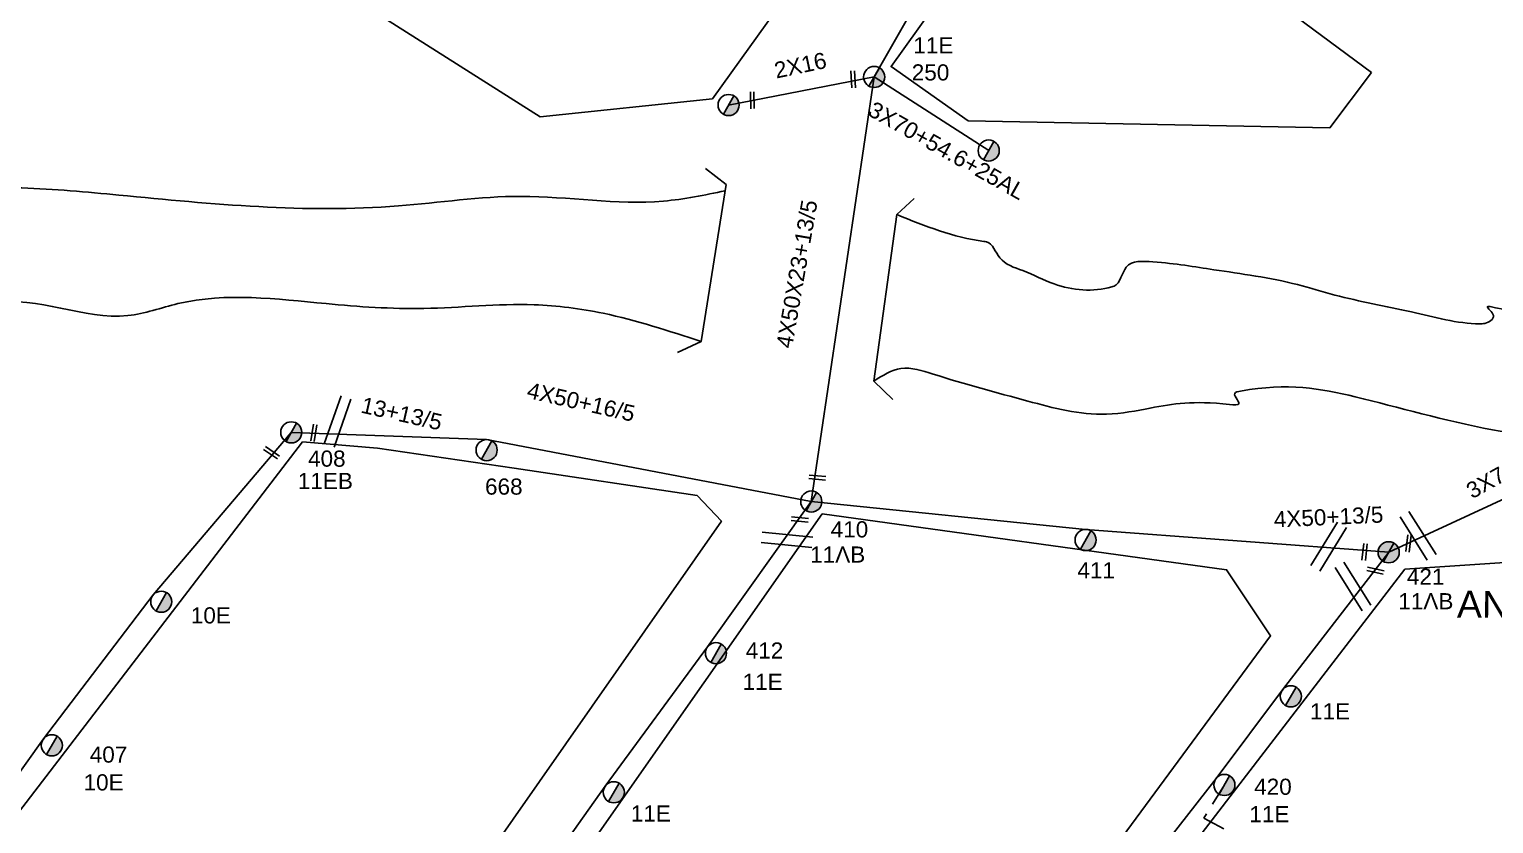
# Model space of a CAD drawing. Header units: millimetres. Extents: x 7453 to 9570, y 777 to 1872.
# Drawn here: x 8496.5 to 8659.9, y 1616.9 to 1705.6 of the extents above; entities that cross this region are included whole.
import ezdxf

# ---------------------------------------------------------------- set-up
doc = ezdxf.new("R2010")
doc.units = ezdxf.units.MM
doc.linetypes.add('DASHED', pattern=[19.05, 12.7, -6.35])
for name, color, linetype in [('Άγνωστα', 7, 'Continuous'), ('Γυμνά εναέρια ΧΤ (1Φ)   2x16AL', 7, 'Continuous'), ('Γυμνά εναέρια ΧΤ και ΦΟΠ (3Φ)   4x50+16AL', 7, 'Continuous'), ('Επιγραφές - Σχήματα', 7, 'Continuous'), ('Καλώδια ΧΤ   3x150+50AL', 7, 'DASHED'), ('Μηχανική τομή', 7, 'Continuous'), ('Στύλος Ξύλινος', 7, 'Continuous'), ('Στύλος Ξύλινος @ 1', 7, 'Continuous'), ('Στύλος ΦΜ', 7, 'Continuous'), ('Στύλος ΦΜ @ 1', 7, 'Continuous'), ('Συνεστραμμένα ΧΤ   3x70+54.6+25 AL', 7, 'SYN_LINE'), ('Τομή', 7, 'Continuous'), ('Υπόβαθρο ΔΕΗ', 7, 'Continuous')]:
    doc.layers.add(name, color=color, linetype=linetype)
doc.styles.get("Standard").update_dxf_attribs({"font": 'ARIAL.TTF'})
doc.linetypes.add('SYN_LINE', pattern='A,0.5,-0.0001,["/\\/\\/\\/",Standard,S=0.1,R=0,X=0,Y=-0.05],-0.25', length=0.7501)

# ---------------------------------------------------------------- blocks, each defined once
blk = doc.blocks.new('ΥΠΑΡΧΩΝ ΤΣΙΜΕΝΤΕΝΙΟΣ ΣΤΥΛΟΣ')
at = {"layer": 'Στύλος ΦΜ'}
blk.add_hatch(color=7, dxfattribs=at).paths.add_polyline_path([(-1.29, -2.28, 0.574793), (2.62, 0, 0.268822), (1.3, 2.27)])
at = {"layer": 'Στύλος ΦΜ', "color": 7}
blk.add_line((-1.29, -2.28), (1.3, 2.27), dxfattribs=at)
blk.add_circle((0, 0), 2.62, dxfattribs=at)
at = {"layer": 'Στύλος ΦΜ', "flags": 4}
for tag, p in [('ΑΡΙΘΜΟΣ', (-4.68, 8.05)), ('ΤΥΠΟΣ', (-4.91, 3.03))]:
    blk.add_attdef(tag, p, '', height=4, dxfattribs=at)
blk = doc.blocks.new('ΥΠΑΡΧΩΝ ΞΥΛΙΝΟΣ ΣΤΥΛΟΣ')
at = {"layer": 'Στύλος Ξύλινος'}
h = blk.add_hatch(color=7, dxfattribs=at)
h.paths.add_polyline_path([(-2.62, 0, 0.270008), (-1.29, -2.28), (1.3, 2.27, 0.576266)])
h.paths.add_polyline_path([(-1.29, -2.28, 0.574793), (2.62, 0, 0.268822), (1.3, 2.27)])
at = {"layer": 'Στύλος Ξύλινος', "color": 7}
blk.add_line((-1.29, -2.28), (1.3, 2.27), dxfattribs=at)
blk.add_circle((0, 0), 2.62, dxfattribs=at)
at = {"layer": 'Στύλος Ξύλινος', "flags": 4}
for tag, p in [('ΑΡΙΘΜΟΣ', (-4.91, 8.6)), ('ΤΥΠΟΣ', (-4.85, 3.39))]:
    blk.add_attdef(tag, p, '', height=4, dxfattribs=at)
blk = doc.blocks.new('ΤΟΜΗ')
at = {"layer": 'Τομή', "ltscale": 40}
for p, q in [((-5.68, 0), (5.68, 0)), ((5.68, -2.33), (-5.68, -2.33))]:
    blk.add_line(p, q, dxfattribs=at)
blk = doc.blocks.new('ΜΗΧΑΝΙΚΗ ΤΟΜΗ')
at = {"layer": 'Μηχανική τομή', "ltscale": 40}
for p, q in [((-1.89, 0.78), (1.89, 0.78)), ((1.89, 0), (-1.89, 0))]:
    blk.add_line(p, q, dxfattribs=at)

msp = doc.modelspace()

# ---------------------------------------------------------------- linework, layer by layer
at = {"layer": 'Άγνωστα', "color": 62}
for points in [[(8590.77, 1700.23), (8595.52, 1708.59), (8603.17, 1721.08), (8617.59, 1738.38)], [(8583.75, 1652.86), (8590.77, 1700.23)]]:
    msp.add_lwpolyline(points, dxfattribs=at)
at = {"layer": 'Γυμνά εναέρια ΧΤ (1Φ)   2x16AL', "color": 62}
msp.add_lwpolyline([(8590.78, 1700.23), (8574.52, 1697.1)], dxfattribs=at)
at = {"layer": 'Γυμνά εναέρια ΧΤ και ΦΟΠ (3Φ)   4x50+16AL', "color": 62}
msp.add_lwpolyline([(8648.19, 1647.2), (8614.36, 1649.75), (8583.75, 1652.86), (8547.52, 1659.77), (8525.72, 1660.58)], dxfattribs=at)
at = {"layer": 'Καλώδια ΧΤ   3x150+50AL', "ltscale": 0.2}
msp.add_lwpolyline([(8629.85, 1621.24), (8627.54, 1617.53), (8644.17, 1608.66)], dxfattribs=at)
at = {"layer": 'Συνεστραμμένα ΧΤ   3x70+54.6+25 AL', "color": 62, "ltscale": 15}
msp.add_lwpolyline([(8590.77, 1700.23), (8603.55, 1692.02)], dxfattribs=at)
at = {"layer": 'Συνεστραμμένα ΧΤ   3x70+54.6+25 AL', "color": 173, "ltscale": 15}
msp.add_lwpolyline([(8648.19, 1647.2), (8680.17, 1662.01)], dxfattribs=at)
at = {"layer": 'Συνεστραμμένα ΧΤ   3x70+54.6+25 AL', "color": 173, "ltscale": 20}
msp.add_lwpolyline([(8525.72, 1660.58), (8510.31, 1642.44), (8498.06, 1626.37), (8485.05, 1608.18), (8472.03, 1592.88), (8450.78, 1565.53), (8440.83, 1541.87)], dxfattribs=at)
at = {"layer": 'Συνεστραμμένα ΧΤ   3x70+54.6+25 AL', "color": 85, "ltscale": 20}
msp.add_lwpolyline([(8504.3, 1538.55), (8516.56, 1557.64), (8528.77, 1574.32), (8540.98, 1593.45), (8548.84, 1604.28), (8560.74, 1621.1), (8572.16, 1636.64), (8583.75, 1652.86)], dxfattribs=at)
at = {"layer": 'Συνεστραμμένα ΧΤ   3x70+54.6+25 AL', "color": 2, "ltscale": 20}
msp.add_lwpolyline([(8568.86, 1537.64), (8579.89, 1554.6), (8586.55, 1566.11), (8608.48, 1594.81), (8618.34, 1608.4), (8628.92, 1621.96), (8636.32, 1631.84), (8648.19, 1647.2)], dxfattribs=at)
at = {"layer": 'Υπόβαθρο ΔΕΗ'}
for points in [[(8572.74, 1697.8), (8580.87, 1709.16), (8531.91, 1742.72), (8516.96, 1718.94), (8553.49, 1695.78), (8572.74, 1697.8)], [(8646.27, 1700.72), (8641.62, 1694.57), (8601.26, 1695.33), (8592.65, 1701.39), (8610.92, 1726.92), (8646.27, 1700.72)], [(8568.83, 1669.49), (8571.46, 1670.7), (8574.25, 1688.22), (8571.96, 1690.03)], [(8595.24, 1686.67), (8593.31, 1684.87), (8590.74, 1666.3), (8592.85, 1664.25)], [(8526.96, 1659.52), (8535.36, 1658.81), (8550.6, 1656.6), (8571.02, 1653.53), (8573.72, 1650.68), (8507.19, 1555.51), (8457.66, 1556.91), (8453.94, 1563.89), (8475.02, 1591.78), (8526.96, 1659.52)], [(8572.44, 1552.99), (8520.53, 1554.98), (8519.47, 1557.95), (8584.98, 1651.5), (8630.09, 1645.26), (8635.01, 1637.88), (8572.44, 1552.99)], [(8649.97, 1645.31), (8708.01, 1649.2), (8708.01, 1649.2), (8712.91, 1646.78), (8638.09, 1550.64), (8587.08, 1551.96), (8583.19, 1556.75), (8594.85, 1572.06), (8610.65, 1593.38), (8620.46, 1606.9), (8649.97, 1645.31)]]:
    msp.add_lwpolyline(points, dxfattribs=at)
for points in [[(8574.14, 1687.53), (8567.26, 1686.38), (8551.34, 1686.91), (8537.69, 1685.84), (8506.49, 1687.05), (8495.64, 1687.85), (8482.83, 1687.58), (8464.38, 1685.99), (8450.23, 1683.46), (8446.64, 1683.46), (8432.72, 1687.58), (8419.78, 1695.32), (8410.46, 1701.71), (8390.92, 1715.85), (8387.8, 1717.49), (8378.14, 1720.91), (8363.79, 1722.37), (8358.06, 1724.04), (8338.35, 1732.16), (8328.32, 1735.05), (8310.28, 1733.39), (8297.82, 1732.86), (8290.83, 1732.86)], [(8288.94, 1723.02), (8296.09, 1725.39), (8305.02, 1726.65), (8312.67, 1726.92), (8326.39, 1724.06), (8330.92, 1723.79), (8344.73, 1719.52), (8350.02, 1717.39), (8359.9, 1713.47), (8371.05, 1712.79), (8380.71, 1710.33), (8393.25, 1700.78), (8403.1, 1693.41), (8405.7, 1692.26), (8414.25, 1689.13), (8418.91, 1685.6), (8429.83, 1681.21), (8436.89, 1676.81), (8452.16, 1672.28), (8467.68, 1670.21), (8474.62, 1670.15), (8481.48, 1673.74), (8489.54, 1674.21), (8492.53, 1674.94), (8507.49, 1673.61), (8513.08, 1674.94), (8529.6, 1674.94), (8540.52, 1674.41), (8552.81, 1674.81), (8560.53, 1673.87), (8571.46, 1670.7)], [(8593.31, 1684.87), (8603.01, 1681.88), (8603.3, 1681.83), (8604.78, 1680.06), (8607.35, 1678.63), (8610.85, 1677.14), (8617.29, 1676.8), (8617.53, 1676.88), (8618.9, 1679.02), (8621.88, 1679.61), (8628.68, 1678.73), (8638.02, 1677.06), (8642.18, 1675.9), (8650.71, 1674.02), (8658.33, 1672.69), (8658.91, 1672.74), (8659.86, 1673.62), (8659.2, 1674.6), (8660.1, 1674.49), (8665.3, 1674.07), (8669.64, 1673.83), (8673.3, 1674.09), (8674.89, 1674.94), (8675.36, 1676.53), (8675.18, 1679.02), (8674.99, 1680.18)], [(8688.67, 1669.09), (8680.64, 1664.6), (8673.32, 1660.87), (8659.76, 1660.87), (8644.45, 1664.54), (8631.66, 1665.18), (8631, 1664.91), (8631.27, 1664.24), (8631.47, 1663.8), (8630.43, 1663.69), (8621.56, 1663.28), (8616.69, 1662.61), (8607.91, 1664.07), (8597.34, 1667.08), (8593.76, 1667.7), (8590.74, 1666.3)]]:
    msp.add_spline(points, degree=3, dxfattribs=at)

# ---------------------------------------------------------------- block references
at = {"layer": 'Μηχανική τομή'}
for p, xscale, yscale, zscale, rotation in [((8588.62, 1699.98), 0.4999999999998302, 0.4999999999998302, 0.4999999999998302, 93.71117284149736), ((8577.36, 1697.64), 0.4999999999998387, 0.4999999999998387, 0.4999999999998387, 91.15881302404769), ((8528.05, 1660.56), 0.4999999999996966, 0.4999999999996966, 0.4999999999996966, 260.8293911656734), ((8523.41, 1658.14), 0.4999999999997453, 0.4999999999997453, 0.4999999999997453, 325.7987420788499), ((8584.44, 1655.73), 0.4999999999997261, 0.4999999999997261, 0.4999999999997261, 174.4837773853102), ((8582.5, 1651.05), 0.4999999999997261, 0.4999999999997261, 0.4999999999997261, 174.4837773853102), ((8650.2, 1648.21), 0.499999999999782, 0.499999999999782, 0.499999999999782, 263.5283304644117), ((8645.3, 1647.25), 0.4999999999997691, 0.4999999999997691, 0.4999999999997691, 263.5283304644246), ((8646.66, 1644.96), 0.4999999999996676, 0.4999999999996676, 0.4999999999996676, 347.9311973092469)]:
    msp.add_blockref('ΜΗΧΑΝΙΚΗ ΤΟΜΗ', p, dxfattribs=dict(at, xscale=xscale, yscale=yscale, zscale=zscale, rotation=rotation))
at = {"layer": 'Στύλος Ξύλινος @ 1', "ltscale": 40}
ref = msp.add_blockref('ΥΠΑΡΧΩΝ ΞΥΛΙΝΟΣ ΣΤΥΛΟΣ', (8648.18, 1647.2), dxfattribs=dict(at, xscale=0.4499999999998181, yscale=0.4499999999998181, zscale=0.4499999999998181))
ref.add_attrib('ΤΥΠΟΣ', '11ΛΒ', (8649.25, 1640.84), dxfattribs={"layer": 'Στύλος Ξύλινος', "height": 1.8, "flags": 4})
ref.add_attrib('ΑΡΙΘΜΟΣ', '421', (8650.21, 1643.58), dxfattribs={"layer": 'Στύλος Ξύλινος', "height": 1.8, "flags": 4})
at = {"layer": 'Στύλος ΦΜ @ 1', "ltscale": 40}
ref = msp.add_blockref('ΥΠΑΡΧΩΝ ΤΣΙΜΕΝΤΕΝΙΟΣ ΣΤΥΛΟΣ', (8590.77, 1700.23), dxfattribs=dict(at, xscale=0.4499999999998181, yscale=0.4499999999998181, zscale=0.4499999999998181))
ref.add_attrib('ΤΥΠΟΣ', '11Ε', (8595.13, 1702.86), dxfattribs={"layer": 'Στύλος ΦΜ', "height": 1.8, "flags": 4})
ref.add_attrib('ΑΡΙΘΜΟΣ', '250', (8594.96, 1699.84), dxfattribs={"layer": 'Στύλος ΦΜ', "height": 1.8, "flags": 4})
at = {"layer": 'Στύλος ΦΜ @ 1', "ltscale": 40, "xscale": 0.4499999999998181, "yscale": 0.4499999999998181, "zscale": 0.4499999999998181}
for p in [(8574.52, 1697.1), (8603.55, 1692.02)]:
    msp.add_blockref('ΥΠΑΡΧΩΝ ΤΣΙΜΕΝΤΕΝΙΟΣ ΣΤΥΛΟΣ', p, dxfattribs=at)
at = {"layer": 'Στύλος ΦΜ @ 1', "ltscale": 40}
ref = msp.add_blockref('ΥΠΑΡΧΩΝ ΤΣΙΜΕΝΤΕΝΙΟΣ ΣΤΥΛΟΣ', (8525.72, 1660.58), dxfattribs=dict(at, xscale=0.4499999999998181, yscale=0.4499999999998181, zscale=0.4499999999998181))
ref.add_attrib('ΤΥΠΟΣ', '11ΕΒ', (8526.45, 1654.26), dxfattribs={"layer": 'Στύλος ΦΜ', "height": 1.8, "flags": 4})
ref.add_attrib('ΑΡΙΘΜΟΣ', '408', (8527.59, 1656.75), dxfattribs={"layer": 'Στύλος ΦΜ', "height": 1.8, "flags": 4})
ref = msp.add_blockref('ΥΠΑΡΧΩΝ ΤΣΙΜΕΝΤΕΝΙΟΣ ΣΤΥΛΟΣ', (8547.52, 1658.6), dxfattribs=dict(at, xscale=0.4499999999998181, yscale=0.4499999999998181, zscale=0.4499999999998181))
ref.add_attrib('ΑΡΙΘΜΟΣ', '668', (8547.34, 1653.63), dxfattribs={"layer": 'Στύλος ΦΜ', "height": 1.8, "flags": 4})
ref = msp.add_blockref('ΥΠΑΡΧΩΝ ΤΣΙΜΕΝΤΕΝΙΟΣ ΣΤΥΛΟΣ', (8583.75, 1652.86), dxfattribs=dict(at, xscale=0.4499999999998181, yscale=0.4499999999998181, zscale=0.4499999999998181))
ref.add_attrib('ΤΥΠΟΣ', '11ΛΒ', (8583.62, 1646.05), dxfattribs={"layer": 'Στύλος ΦΜ', "height": 1.8, "flags": 4})
ref.add_attrib('ΑΡΙΘΜΟΣ', '410', (8585.91, 1648.86), dxfattribs={"layer": 'Στύλος ΦΜ', "height": 1.8, "flags": 4})
ref = msp.add_blockref('ΥΠΑΡΧΩΝ ΤΣΙΜΕΝΤΕΝΙΟΣ ΣΤΥΛΟΣ', (8614.36, 1648.57), dxfattribs=dict(at, xscale=0.4499999999998181, yscale=0.4499999999998181, zscale=0.4499999999998181))
ref.add_attrib('ΑΡΙΘΜΟΣ', '411', (8613.44, 1644.29), dxfattribs={"layer": 'Στύλος ΦΜ', "height": 1.8, "flags": 4})
ref = msp.add_blockref('ΥΠΑΡΧΩΝ ΤΣΙΜΕΝΤΕΝΙΟΣ ΣΤΥΛΟΣ', (8511.21, 1641.68), dxfattribs=dict(at, xscale=0.4499999999998181, yscale=0.4499999999998181, zscale=0.4499999999998181))
ref.add_attrib('ΤΥΠΟΣ', '10Ε', (8514.51, 1639.26), dxfattribs={"layer": 'Στύλος ΦΜ', "height": 1.8, "flags": 4})
ref = msp.add_blockref('ΥΠΑΡΧΩΝ ΤΣΙΜΕΝΤΕΝΙΟΣ ΣΤΥΛΟΣ', (8573.11, 1635.94), dxfattribs=dict(at, xscale=0.4499999999998181, yscale=0.4499999999998181, zscale=0.4499999999998181))
ref.add_attrib('ΤΥΠΟΣ', '11Ε', (8576.08, 1631.85), dxfattribs={"layer": 'Στύλος ΦΜ', "height": 1.8, "flags": 4})
ref.add_attrib('ΑΡΙΘΜΟΣ', '412', (8576.43, 1635.34), dxfattribs={"layer": 'Στύλος ΦΜ', "height": 1.8, "flags": 4})
ref = msp.add_blockref('ΥΠΑΡΧΩΝ ΤΣΙΜΕΝΤΕΝΙΟΣ ΣΤΥΛΟΣ', (8637.26, 1631.13), dxfattribs=dict(at, xscale=0.4499999999998181, yscale=0.4499999999998181, zscale=0.4499999999998181))
ref.add_attrib('ΤΥΠΟΣ', '11Ε', (8639.4, 1628.55), dxfattribs={"layer": 'Στύλος ΦΜ', "height": 1.8, "flags": 4})
ref = msp.add_blockref('ΥΠΑΡΧΩΝ ΤΣΙΜΕΝΤΕΝΙΟΣ ΣΤΥΛΟΣ', (8499, 1625.66), dxfattribs=dict(at, xscale=0.4499999999998181, yscale=0.4499999999998181, zscale=0.4499999999998181))
ref.add_attrib('ΤΥΠΟΣ', '10Ε', (8502.54, 1620.63), dxfattribs={"layer": 'Στύλος ΦΜ', "height": 1.8, "flags": 4})
ref.add_attrib('ΑΡΙΘΜΟΣ', '407', (8503.23, 1623.73), dxfattribs={"layer": 'Στύλος ΦΜ', "height": 1.8, "flags": 4})
ref = msp.add_blockref('ΥΠΑΡΧΩΝ ΤΣΙΜΕΝΤΕΝΙΟΣ ΣΤΥΛΟΣ', (8561.71, 1620.42), dxfattribs=dict(at, xscale=0.4499999999998181, yscale=0.4499999999998181, zscale=0.4499999999998181))
ref.add_attrib('ΤΥΠΟΣ', '11Ε', (8563.61, 1617.16), dxfattribs={"layer": 'Στύλος ΦΜ', "height": 1.8, "flags": 4})
ref = msp.add_blockref('ΥΠΑΡΧΩΝ ΤΣΙΜΕΝΤΕΝΙΟΣ ΣΤΥΛΟΣ', (8629.85, 1621.24), dxfattribs=dict(at, xscale=0.4499999999998181, yscale=0.4499999999998181, zscale=0.4499999999998181))
ref.add_attrib('ΤΥΠΟΣ', '11Ε', (8632.63, 1617.08), dxfattribs={"layer": 'Στύλος ΦΜ', "height": 1.8, "flags": 4})
ref.add_attrib('ΑΡΙΘΜΟΣ', '420', (8633.17, 1620.14), dxfattribs={"layer": 'Στύλος ΦΜ', "height": 1.8, "flags": 4})
at = {"layer": 'Τομή'}
for p, xscale, yscale, zscale, rotation in [((8530.34, 1661.98), 0.5000000000001787, 0.5000000000001787, 0.5000000000001787, 70.83938137313824), ((8640.98, 1648.14), 0.5000000000000859, 0.5000000000000859, 0.5000000000000859, 58.354864524738), ((8651.96, 1649.36), 0.5000000000001211, 0.5000000000001211, 0.5000000000001211, 302.1736348496292), ((8581.11, 1649.17), 0.5000000000001555, 0.5000000000001555, 0.5000000000001555, 354.4822311888218), ((8644.69, 1643.7), 0.5000000000001212, 0.5000000000001212, 0.5000000000001212, 302.1736348496292)]:
    msp.add_blockref('ΤΟΜΗ', p, dxfattribs=dict(at, xscale=xscale, yscale=yscale, zscale=zscale, rotation=rotation))

# ---------------------------------------------------------------- texts
at = {"layer": 'Άγνωστα', "insert": (8579.82, 1670.18), "char_height": 1.8, "width": 11.8763, "attachment_point": 1, "rotation": 80.1148}
msp.add_mtext('4X50X23+13/5', dxfattribs=at)
at = {"layer": 'Γυμνά εναέρια ΧΤ (1Φ)   2x16AL', "insert": (8579.47, 1701.81), "char_height": 1.8, "width": 11.8763, "attachment_point": 1, "rotation": 11.964}
msp.add_mtext('2X16', dxfattribs=at)
at = {"layer": 'Γυμνά εναέρια ΧΤ και ΦΟΠ (3Φ)   4x50+16AL', "char_height": 1.8, "width": 16.2172, "attachment_point": 1}
for s, insert, rotation in [('4X50+16/5', (8552.3, 1666.2), 347.2691), ('4X50+13/5', (8635.32, 1651.76), 2.6602)]:
    msp.add_mtext(s, dxfattribs=dict(at, insert=insert, rotation=rotation))
at = {"layer": 'Επιγραφές - Σχήματα', "attachment_point": 1}
for s, insert, char_height, width, rotation in [('13+13/5', (8533.78, 1664.56), 1.8, 16.2172, 347.2691), ('ANT/XOY   KIPKIΔH', (8655.82, 1642.92), 3, 61.881, 359.5102)]:
    msp.add_mtext(s, dxfattribs=dict(at, insert=insert, char_height=char_height, width=width, rotation=rotation))
at = {"layer": 'Συνεστραμμένα ΧΤ   3x70+54.6+25 AL', "char_height": 1.8, "width": 16.2172, "attachment_point": 1}
for insert, rotation in [((8590.81, 1697.61), 330.6136), ((8656.62, 1654.68), 28.9794)]:
    msp.add_mtext('3X70+54.6+25AL', dxfattribs=dict(at, insert=insert, rotation=rotation))

doc.saveas('drawing.dxf')
